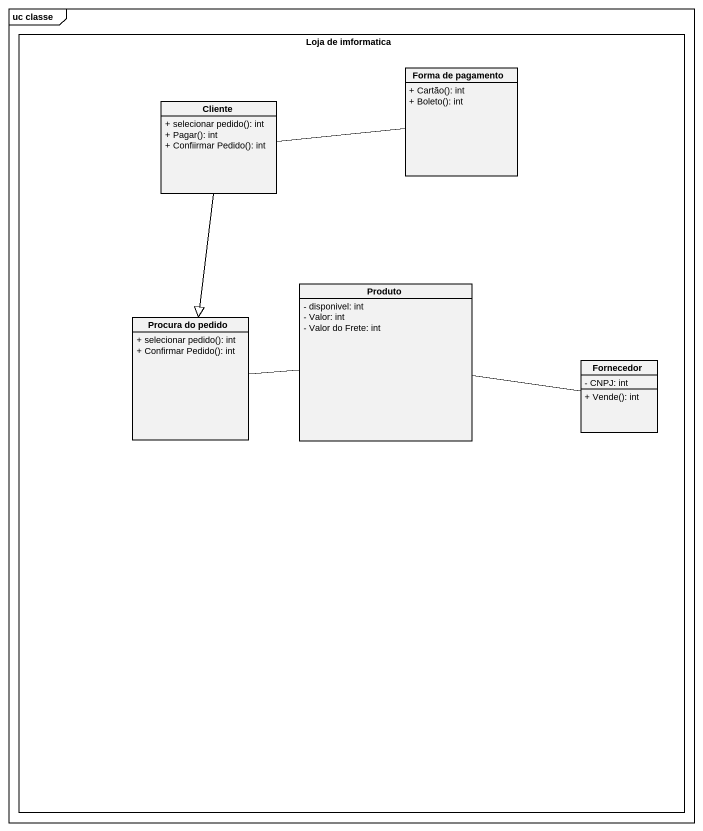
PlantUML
@startuml
mainframe uc classe
hide circle
hide empty members
skinparam classAttributeIconSize 0
rectangle "Loja de imformatica" as Loja_de_imformatica {
  class "Forma de pagamento" as Forma_de_pagamento {
    + Cartão(): int
    + Boleto(): int
  }
  class Cliente {
    + selecionar pedido(): int
    + Pagar(): int
    + Confiirmar Pedido(): int
  }
  class Produto {
    - disponivel: int
    - Valor: int
    - Valor do Frete: int
  }
  class "Procura do pedido" as Procura_do_pedido {
    + selecionar pedido(): int
    + Confirmar Pedido(): int
  }
  class Fornecedor {
    - CNPJ: int
    + Vende(): int
  }
}
Cliente -right- Forma_de_pagamento
Cliente --|> Procura_do_pedido
Produto -right- Fornecedor
Procura_do_pedido -right- Produto
@enduml
